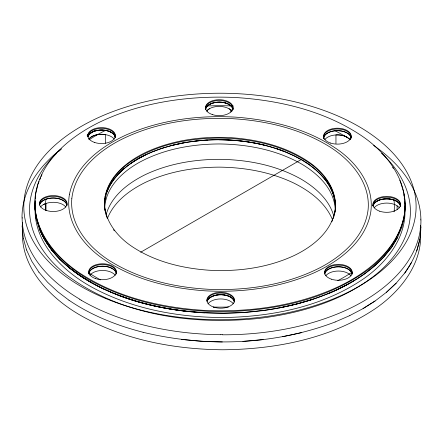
<?xml version="1.0" encoding="UTF-8"?>
<svg xmlns="http://www.w3.org/2000/svg" width="443" height="443" viewBox="0 0 443 443"><rect width="100%" height="100%" fill="white"/><g stroke="black" fill="none" stroke-linecap="round" stroke-linejoin="round"><path stroke-width="0.66" d="M22.161 217.203L22.161 218.083M35.202 199.732C32.66 236.058 62.203 264.875 91.673 281.172C131.87 303.117 178.202 311.579 223.649 311.628C272.722 310.825 323.501 300.587 364.462 272.295C389.602 254.963 410.578 224.966 403.811 193.142M35.279 198.348L35.468 194.898L37.882 184.653M35.202 201.294L34.859 207.662L36.226 218.698M35.357 198.691L35.468 196.459M35.202 205.63C32.66 241.956 62.203 270.773 91.673 287.07C131.87 309.015 178.202 317.476 223.649 317.526C272.722 316.723 323.501 306.484 364.462 278.193C387.464 261.951 407.687 235.77 404.697 206.178M404.487 216.295L405.096 205.092M104.515 206.045L105.063 199.007M104.786 206.781C106.237 187.306 121.853 172.488 137.845 163.201C162.526 149.324 191.21 144.086 219.285 143.958C247.543 144.274 276.316 149.8 301.135 163.766C317.487 173.285 333.562 188.341 335.168 208.271M335.008 212.352L335.118 210.818M335.279 208.753L335.445 206.687M22.172 226.401L22.488 222.414M22.648 228.256C19.248 266.786 50.026 298.017 81.147 315.721C123.957 339.814 173.612 349.278 222.347 349.776C275.441 349.394 330.373 338.74 375.094 308.804C401.076 291.101 424.311 261.741 420.197 228.571M404.786 273.038C414.465 259.792 420.772 243.894 420.828 227.348M401.923 227.176L404.487 216.134M105.063 199.162L106.824 192.24L109.742 185.683M106.021 215.01C111.215 195.85 128.42 182.926 145.465 174.548C168.445 163.733 194.017 159.397 219.285 159.319C247.543 159.635 276.316 165.161 301.135 179.133C315.322 187.511 329.06 199.422 333.717 215.802M333.136 218.776C341.287 196.709 326.38 174.038 308.184 162.321C282.13 144.916 250.223 138.465 219.285 138.061C188.563 138.255 156.761 144.374 130.884 161.706C115.102 172.299 101.53 190.584 105.135 210.525M416.769 250.915L419.848 239.226M38.037 184.017L39.078 181.53M39.859 179.67L40.645 177.809M41.166 176.569L41.947 174.703M401.923 227.021L397.487 237.73L391.33 247.803M106.824 192.395C110.29 182.843 116.775 174.73 124.444 168.185M107.356 218.56C114.05 201.609 129.611 190.152 145.465 182.361C168.445 171.552 194.017 167.216 219.285 167.138C244.691 167.388 270.352 171.962 293.427 182.876C309.69 190.883 325.566 202.628 332.571 219.933M331.807 221.755L332.604 219.972M397.487 237.57L391.33 247.72L383.621 257.267M109.742 185.844C125.125 159.69 155.925 148.145 184.294 142.646C217.795 136.904 253.047 139.235 284.832 151.667M411.685 262.234L404.758 273.015L396.214 283.155L386.235 292.496L396.186 283.127M391.33 247.643L383.621 257.112L374.59 265.872L364.462 273.935M383.621 257.189C368.283 273.658 348.514 285.231 327.898 293.847M56.665 153.317C39.676 169.176 27.344 192.046 29.858 215.835C32.173 239.735 47.75 260.113 66.068 274.599C120.717 315.754 193.286 325.328 259.792 318.329C301.102 313.151 343.192 300.814 376.096 274.339C394.403 259.498 409.509 238.201 410.351 213.936C411.353 190.429 398.384 168.628 381.489 153.2M118.685 173.745C128.525 163.617 141.024 156.573 153.981 151.213M58.598 151.506L61.605 148.837M349.843 315.532L363.066 308.605L375.105 300.991L386.207 292.474M364.462 273.857C334.221 295.149 297.834 305.919 261.503 310.831M130.884 163.351L137.845 158.948L145.465 154.928M363.027 308.583L375.094 300.985M140.647 252.255L301.65 159.303M353.475 281.028C319.907 300.614 281.2 309.585 242.747 312.647M335.124 321.967L349.881 315.554M153.981 151.29L163.345 147.884M335.163 321.983C274.228 345.147 206.222 347.495 143.083 332.3M313.018 299.252L296.871 303.998L279.633 307.863M163.345 147.962L173.484 145.027L184.294 142.724M173.484 145.105L184.294 142.801L195.64 141.035L207.363 140.021M282.745 336.674L301.423 332.676M261.503 310.676L242.747 312.492L223.649 313.19L204.511 312.741M195.64 141.118C218.848 138.449 242.509 139.722 265.202 145.348M242.902 341.387L263.148 339.609M242.747 312.57C195.656 315.422 147.353 308.738 104.188 289.141M222.347 334.581L220.835 334.576M222.32 341.952L201.731 341.287L181.458 339.416M219.285 139.783C247.543 140.099 276.316 145.62 301.135 159.591M204.511 312.902C156.816 309.939 107.749 297.79 69.529 267.86M185.639 311.246C162.603 308.483 139.827 303.355 118.109 295.138M143.117 332.294C116.952 325.55 91.408 315.505 68.992 300.232M275.402 148.195L284.832 151.589L293.427 155.443M104.188 289.301C77.431 276.559 51.294 257.638 39.538 229.463M293.427 155.366L301.135 159.513L308.184 164.043M81.147 300.149L79.635 299.258M91.673 282.817L80.2 275.79L69.529 267.943L59.894 259.221M301.135 159.436C316.562 168.346 330.965 181.89 334.753 199.959M308.184 163.965L314.724 169.004M68.986 300.243L57.728 291.682L47.606 282.291L38.89 272.129M314.724 168.921L320.599 174.448L325.671 180.334M51.543 249.863L59.894 259.305M392.598 167.277L393.356 168.384M51.543 249.941L44.693 239.873L39.538 229.385M325.671 180.179L329.791 186.448L332.854 193.098M113.541 229.695L114.288 230.836M38.895 272.146L31.813 261.309L26.569 249.968M399.813 180.417L400.417 181.652M400.61 182.289L402.172 187.389M402.56 188.668L403.728 192.495M36.226 218.537L39.538 229.54M332.854 193.021L334.753 199.882M105.201 211.211L107.106 217.995M23.318 238.262L26.569 249.99M403.811 194.704L403.972 196.16M404.21 197.949L404.37 199.405M404.697 201.847L405.096 205.247M34.859 207.507L36.226 218.62M334.753 199.804L335.445 206.848M104.792 208.642L104.997 210.868M22.161 226.373L23.324 238.284M420.828 219.108L420.839 219.983M397.094 205.834L397.094 209.672M335.955 143.554L335.955 134.916A13.894 8.024 0 0 1 347.102 137.236M207.457 111.138L207.457 110.18A13.622 7.863 0 0 1 209.473 108.696A13.794 7.963 0 0 1 228.948 108.762A13.966 8.063 0 0 1 230.881 110.113L230.881 112.035M105.356 134.628L105.356 143.266M45.989 210.126L45.989 203.403A13.622 7.863 0 0 0 43.42 204.566A13.794 7.963 0 0 0 40.523 207.025M87.083 135.198A181.37 104.714 0 0 1 94.736 130.718M203.237 312.409A184.244 106.375 0 0 1 40.307 230.1M39.599 228.228A184.244 106.375 0 0 1 37.472 221.173M393.977 199.782A174.442 100.716 0 0 1 394.109 211.798M351.631 272.451A174.442 100.716 0 0 1 337.721 280.696M228.433 307.01A174.442 100.716 0 0 1 213.343 307.06M100.583 279.882A174.442 100.716 0 0 1 88.866 272.894M45.601 210.32A174.442 100.716 0 0 1 45.934 199.101M89.298 139.661A174.442 100.716 0 0 1 105.75 130.27M206.621 105.999A174.442 100.716 0 0 1 233.383 106.004M334.288 130.375A174.442 100.716 0 0 1 350.402 139.578M88.916 139.08A13.794 7.963 0 0 1 101.597 134.301A13.794 7.963 0 0 1 114.233 139.119M88.855 139.091A13.716 7.919 0 0 1 105.417 134.594M206.671 111.176A13.794 7.963 0 0 1 209.539 108.734M229.048 108.707A13.794 7.963 0 0 1 231.982 111.199M324.758 139.661A13.788 7.963 0 0 1 337.439 134.877A13.788 7.963 0 0 1 350.07 139.7M374.102 207.861A13.794 7.963 0 0 1 386.783 203.082A13.794 7.963 0 0 1 399.414 207.9M325.755 275.817A13.794 7.963 0 0 1 338.441 271.038A13.794 7.963 0 0 1 351.077 275.862M208.049 303.732A13.794 7.963 0 0 1 220.73 298.947A13.794 7.963 0 0 1 233.361 303.771M89.918 275.241A13.788 7.963 0 0 1 102.599 270.463A13.788 7.963 0 0 1 115.23 275.286M43.486 204.605A13.794 7.963 0 0 1 65.869 207.086M22.006 217.203A197.656 114.815 0.3 0 1 60.503 149.485M79.762 299.18A200.995 116.681 0.2 0 1 22.106 218.083M220.83 334.709A201.05 116.786 0.1 0 1 81.086 300.182M420.944 219.983A197.517 114.482 0.1 0 1 222.347 334.797M373.599 145.437A201.05 116.382 0.2 0 1 420.889 219.108M230.886 110.097A177.46 102.455 0 0 1 232.254 110.152M323.606 138.631A13.794 7.963 0 0 1 336.741 130.713A13.794 7.963 0 0 1 351.122 137.873M207.202 301.074A13.794 7.963 0 0 1 221.456 294.783A13.794 7.963 0 0 1 234.413 301.949M373.028 206.012A13.794 7.963 0 0 1 386.8 198.901A13.794 7.963 0 0 1 400.466 206.078M205.558 109.321A13.794 7.963 0 0 1 219.324 102.211A13.794 7.963 0 0 1 232.99 109.382M88.068 136.422A13.794 7.963 0 0 1 102.322 130.131A13.794 7.963 0 0 1 115.28 137.297M39.726 204.384A13.794 7.963 0 0 1 53.98 198.093A13.794 7.963 0 0 1 66.937 205.253M88.849 273.392A13.794 7.963 0 0 1 102.621 266.282A13.794 7.963 0 0 1 116.287 273.458M324.691 273.968A13.794 7.963 0 0 1 338.458 266.863A13.794 7.963 0 0 1 352.124 274.034M323.606 138.554A13.794 7.963 0 0 1 336.741 130.63A13.794 7.963 0 0 1 351.122 137.795M207.202 300.996A13.794 7.963 0 0 1 221.456 294.706A13.794 7.963 0 0 1 234.413 301.866M400.466 205.995A13.794 7.963 0 0 0 386.8 198.824A13.794 7.963 0 0 0 373.028 205.934A13.794 7.963 0 0 1 386.8 197.185A13.794 7.963 0 0 1 400.455 206.001M205.558 109.238A13.794 7.963 0 0 1 219.324 102.134A13.794 7.963 0 0 1 232.99 109.305A13.794 7.963 0 0 0 219.324 100.489A13.794 7.963 0 0 0 205.541 109.244M88.068 136.344A13.794 7.963 0 0 1 102.322 130.054A13.794 7.963 0 0 1 115.28 137.214A13.794 7.963 0 0 0 102.327 128.415A13.794 7.963 0 0 0 87.764 136.333M207.202 300.919A13.794 7.963 0 0 1 221.456 294.628A13.794 7.963 0 0 1 234.413 301.788M373.028 205.851A13.794 7.963 0 0 1 386.8 198.746A13.794 7.963 0 0 1 400.466 205.917M205.558 109.161A13.794 7.963 0 0 1 219.324 102.056A13.794 7.963 0 0 1 232.99 109.227M88.068 136.267A13.794 7.963 0 0 1 102.322 129.976A13.794 7.963 0 0 1 115.28 137.136M39.499 205.031A13.794 7.963 0 0 1 53.271 197.927A13.794 7.963 0 0 1 66.937 205.098M88.849 273.231A13.794 7.963 0 0 1 102.621 266.127A13.794 7.963 0 0 1 116.287 273.298M324.691 273.813A13.794 7.963 0 0 1 338.458 266.708A13.794 7.963 0 0 1 352.124 273.879M323.883 138.548A13.794 7.963 0 0 1 337.45 128.979A13.794 7.963 0 0 1 350.884 138.609M206.898 300.98A13.794 7.963 0 0 1 221.461 293.067A13.794 7.963 0 0 1 234.402 301.871M39.421 204.289A13.794 7.963 0 0 1 53.985 196.376A13.794 7.963 0 0 1 66.926 205.181M116.271 273.381A13.794 7.963 0 0 1 116.049 274.189M89.049 274.128A13.794 7.963 0 0 1 88.838 273.314M88.849 271.67A13.794 7.963 0 0 1 102.621 264.565A13.794 7.963 0 0 1 116.287 271.736M324.675 273.896A13.794 7.963 0 0 1 338.458 265.141A13.794 7.963 0 0 1 352.113 273.962M71.821 198.542C69.462 225.448 89.303 248.113 110.822 261.442C141.04 280.054 176.729 287.884 211.865 289.445C249.044 290.525 287.142 284.567 320.483 267.467C343.009 255.6 365.121 236.102 368.133 209.367C370.492 182.455 350.657 159.796 329.132 146.467C298.914 127.855 263.231 120.02 228.095 118.458C190.911 117.384 152.818 123.342 119.477 140.442C96.945 152.309 74.839 171.806 71.821 198.542M35.468 194.117C30.761 227.132 54.013 256.314 80.2 273.37C117.007 297.369 161.086 307.73 204.511 310.399C251.187 312.536 299.069 305.731 341.403 285.248C370.248 270.85 398.921 247.321 404.487 213.792C409.194 180.772 385.942 151.595 359.755 134.539C322.953 110.54 278.868 100.179 235.443 97.51C188.773 95.367 140.891 102.172 98.551 122.661C69.712 137.059 41.033 160.587 35.468 194.117M105.063 196.659C101.613 217.081 115.645 235.549 131.77 246.347C154.435 261.58 181.785 268.275 208.742 270.208C237.913 271.841 267.871 267.854 294.49 255.384C312.697 246.568 330.893 232.154 334.897 211.228C338.347 190.811 324.309 172.338 308.184 161.54C285.519 146.306 258.175 139.611 231.213 137.679C202.047 136.045 172.089 140.038 145.465 152.503C127.263 161.318 109.061 175.738 105.063 196.659M69.435 194.438C64.927 219.949 81.573 243.572 101.497 257.704C131.527 279.018 168.49 288.183 204.777 290.796C241.9 292.884 279.926 287.972 314.098 272.827C339.233 261.298 364.816 242.138 370.531 213.476C375.044 187.959 358.398 164.342 338.469 150.205C308.439 128.891 271.481 119.732 235.189 117.118C198.071 115.03 160.039 119.942 125.873 135.087C100.733 146.616 75.149 165.776 69.435 194.438M420.85 227.364L420.645 225.382L420.839 227.37M105.539 298.46A196.155 113.247 0 0 0 415.141 217.679A196.155 113.247 0 0 0 139.168 103.274A196.155 113.247 0 0 0 105.539 298.46M330.45 143.045A13.794 7.963 0 0 0 351.188 136.195A13.794 7.963 0 0 0 330.55 129.251A13.794 7.963 0 0 0 330.45 143.045M213.742 307.115A13.794 7.963 0 0 0 234.48 300.271A13.794 7.963 0 0 0 213.842 293.321A13.794 7.963 0 0 0 213.742 307.115M379.795 211.245A13.794 7.963 0 0 0 400.533 204.4A13.794 7.963 0 0 0 379.9 197.451A13.794 7.963 0 0 0 379.795 211.245M212.319 114.554A13.794 7.963 0 0 0 233.062 107.704A13.794 7.963 0 0 0 212.424 100.76A13.794 7.963 0 0 0 212.319 114.554M94.608 142.463A13.794 7.963 0 0 0 115.346 135.619A13.794 7.963 0 0 0 94.708 128.669A13.794 7.963 0 0 0 94.608 142.463M46.266 210.425A13.794 7.963 0 0 0 67.004 203.575A13.794 7.963 0 0 0 46.371 196.631A13.794 7.963 0 0 0 46.266 210.425M95.616 278.625A13.794 7.963 0 0 0 116.354 271.78A13.794 7.963 0 0 0 95.716 264.831A13.794 7.963 0 0 0 95.616 278.625M331.453 279.206A13.794 7.963 0 0 0 352.196 272.356A13.794 7.963 0 0 0 331.558 265.412A13.794 7.963 0 0 0 331.453 279.206"/></g></svg>
